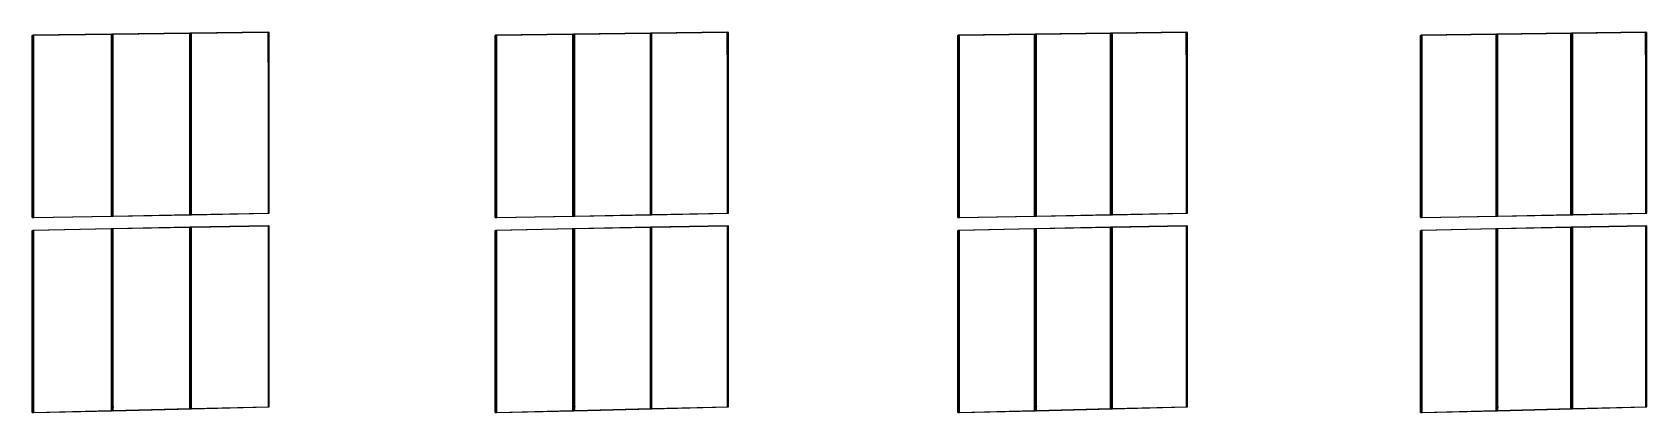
# Model space of a CAD drawing. Header units: inches. Extents: x -3457 to 3579, y -2730 to 2631.
# Drawn here: x 1523 to 2524, y -467 to -232 of the extents above; entities that cross this region are included whole.
import ezdxf

# ---------------------------------------------------------------- set-up
doc = ezdxf.new("R2010")
doc.units = ezdxf.units.IN
doc.header["$MEASUREMENT"] = 0

msp = doc.modelspace()

# ---------------------------------------------------------------- linework, layer by layer
for p, q in [((1522.8, -233.5), (1523.1, -233.4)), ((1522.8, -346.3), (1522.8, -233.5)), ((1522.8, -233.5), (1523.1, -233.5)), ((1571.8, -232.8), (1523.1, -233.4)), ((1523.1, -233.4), (1523.8, -233.5)), ((1523.1, -233.4), (1523.1, -233.5)), ((1523.1, -233.5), (1523.5, -233.5)), ((1523.1, -233.5), (1523.1, -346.3)), ((1523.8, -233.5), (1523.5, -233.5)), ((1523.5, -346.3), (1523.5, -233.5)), ((1571.8, -232.9), (1523.8, -233.5)), ((1523.8, -346.3), (1523.8, -233.5)), ((1571.8, -232.8), (1572.4, -232.9)), ((1571.8, -232.8), (1571.8, -232.9)), ((1571.8, -232.9), (1571.8, -345.4)), ((1572.4, -232.9), (1571.8, -232.9)), ((1572, -345.4), (1572, -232.8)), ((1572, -232.8), (1572.7, -232.9)), ((1620.6, -232.2), (1572.4, -232.8)), ((1572.4, -232.8), (1573, -232.9)), ((1572.4, -232.8), (1572.4, -232.9)), ((1572.4, -232.9), (1572.4, -232.9)), ((1572.4, -345.4), (1572.4, -232.9)), ((1572.4, -232.9), (1572.4, -232.9)), ((1572.4, -232.9), (1572.4, -232.9)), ((1572.4, -232.9), (1572.4, -345.4)), ((1572.7, -345.5), (1572.7, -232.9)), ((1573, -232.9), (1572.7, -232.9)), ((1620.6, -232.3), (1573, -232.9)), ((1573, -345.4), (1573, -232.9)), ((1620.7, -232.2), (1620.6, -232.2)), ((1620.6, -232.3), (1620.6, -232.2)), ((1620.6, -232.2), (1620.7, -232.2)), ((1620.6, -344.5), (1620.6, -232.3)), ((1620.7, -232.3), (1620.6, -232.3)), ((1620.7, -232.2), (1620.7, -232.2)), ((1620.7, -232.2), (1620.7, -232.3)), ((1620.7, -232.2), (1621, -232.2)), ((1620.7, -232.2), (1621.4, -232.3)), ((1620.7, -232.3), (1620.7, -344.5)), ((1621, -232.3), (1620.7, -232.3)), ((1669.1, -231.6), (1621, -232.2)), ((1621, -232.2), (1621.6, -232.3)), ((1621, -232.2), (1621, -232.2)), ((1621, -232.2), (1621, -232.3)), ((1621, -232.2), (1621.3, -232.3)), ((1621, -232.3), (1621, -344.5)), ((1621.3, -232.3), (1621, -232.3)), ((1621.4, -232.3), (1621.3, -232.3)), ((1621.3, -344.5), (1621.3, -232.3)), ((1621.6, -232.3), (1621.4, -232.3)), ((1621.4, -317.2), (1621.4, -232.3)), ((1621.4, -317.2), (1621.6, -232.3)), ((1669.1, -231.7), (1621.6, -232.3)), ((1621.6, -344.5), (1621.6, -232.3)), ((1669.1, -231.6), (1669.7, -231.7)), ((1669.1, -231.6), (1669.1, -231.7)), ((1669.7, -231.7), (1669.1, -231.7)), ((1669.1, -231.7), (1669.1, -343.6)), ((1669.7, -343.7), (1669.1, -231.7)), ((1669.7, -343.7), (1669.7, -231.7)), ((1809.8, -233.5), (1810.1, -233.4)), ((1809.8, -346.3), (1809.8, -233.5)), ((1809.8, -233.5), (1810.1, -233.5)), ((1857.9, -232.8), (1810.1, -233.4)), ((1810.1, -233.4), (1810.8, -233.5)), ((1810.1, -233.4), (1810.1, -233.5)), ((1810.1, -233.5), (1810.5, -233.5)), ((1810.1, -233.5), (1810.1, -346.3)), ((1810.8, -233.5), (1810.5, -233.5)), ((1810.5, -346.3), (1810.5, -233.5)), ((1857.9, -232.9), (1810.8, -233.5)), ((1810.8, -346.3), (1810.8, -233.5)), ((1857.9, -232.8), (1858.5, -232.9)), ((1857.9, -232.8), (1857.9, -232.9)), ((1857.9, -232.9), (1857.9, -345.4)), ((1858.5, -232.9), (1857.9, -232.9)), ((1858.2, -345.4), (1858.2, -232.8)), ((1858.2, -232.8), (1858.9, -232.9)), ((1906.1, -232.2), (1858.5, -232.8)), ((1858.5, -232.8), (1859.3, -232.9)), ((1858.5, -232.8), (1858.5, -232.9)), ((1858.5, -232.9), (1858.7, -232.9)), ((1858.7, -232.9), (1858.5, -232.9)), ((1858.5, -232.9), (1858.5, -232.9)), ((1858.5, -232.9), (1858.5, -345.4)), ((1858.7, -345.4), (1858.7, -232.9)), ((1858.9, -345.5), (1858.9, -232.9)), ((1859.3, -232.9), (1858.9, -232.9)), ((1906.1, -232.3), (1859.3, -232.9)), ((1859.3, -345.4), (1859.3, -232.9)), ((1906.1, -232.2), (1906.1, -232.2)), ((1906.1, -232.3), (1906.1, -232.2)), ((1906.1, -232.2), (1906.1, -232.2)), ((1906.1, -232.2), (1906.1, -232.2)), ((1906.1, -232.2), (1906.1, -232.3)), ((1906.1, -232.2), (1906.4, -232.2)), ((1906.1, -232.2), (1906.9, -232.3)), ((1906.1, -232.3), (1906.1, -344.5)), ((1906.1, -344.5), (1906.1, -232.3)), ((1906.1, -232.3), (1906.1, -232.3)), ((1906.4, -232.3), (1906.1, -232.3)), ((1953.7, -231.6), (1906.4, -232.2)), ((1906.4, -232.2), (1907.1, -232.3)), ((1906.4, -232.2), (1906.4, -232.2)), ((1906.4, -232.2), (1906.4, -232.3)), ((1906.4, -232.2), (1906.8, -232.3)), ((1906.4, -232.3), (1906.4, -344.5)), ((1906.8, -232.3), (1906.4, -232.3)), ((1906.9, -232.3), (1906.8, -232.3)), ((1906.8, -344.5), (1906.8, -232.3)), ((1907.1, -232.3), (1906.9, -232.3)), ((1906.9, -317.2), (1906.9, -232.3)), ((1906.9, -317.2), (1907.1, -232.3)), ((1953.7, -231.7), (1907.1, -232.3)), ((1907.1, -344.5), (1907.1, -232.3)), ((1953.7, -231.6), (1954.5, -231.7)), ((1953.7, -231.6), (1953.7, -231.7)), ((1954.5, -231.7), (1953.7, -231.7)), ((1953.7, -231.7), (1953.7, -343.6)), ((1954.5, -343.7), (1953.7, -231.7)), ((1954.5, -343.7), (1954.5, -231.7)), ((2096.7, -233.5), (2097, -233.4)), ((2096.7, -346.3), (2096.7, -233.5)), ((2096.7, -233.5), (2097, -233.5)), ((2144.1, -232.8), (2097, -233.4)), ((2097, -233.4), (2097.8, -233.5)), ((2097, -233.4), (2097, -233.5)), ((2097, -233.5), (2097.5, -233.5)), ((2097, -233.5), (2097, -346.3)), ((2097.8, -233.5), (2097.5, -233.5)), ((2097.5, -346.3), (2097.5, -233.5)), ((2144.1, -232.9), (2097.8, -233.5)), ((2097.8, -346.3), (2097.8, -233.5)), ((2144.1, -232.8), (2144.7, -232.9)), ((2144.1, -232.8), (2144.1, -232.9)), ((2144.1, -232.9), (2144.1, -345.4)), ((2144.7, -232.9), (2144.1, -232.9)), ((2144.4, -345.4), (2144.4, -232.8)), ((2144.4, -232.8), (2145.2, -232.9)), ((2191.5, -232.2), (2144.7, -232.8)), ((2144.7, -232.8), (2145.5, -232.9)), ((2144.7, -232.8), (2144.7, -232.9)), ((2144.7, -232.9), (2144.9, -232.9)), ((2144.9, -232.9), (2144.7, -232.9)), ((2144.7, -232.9), (2144.7, -232.9)), ((2144.7, -232.9), (2144.7, -345.4)), ((2144.9, -345.4), (2144.9, -232.9)), ((2145.2, -345.5), (2145.2, -232.9)), ((2145.5, -232.9), (2145.2, -232.9)), ((2191.5, -232.3), (2145.5, -232.9)), ((2145.5, -345.4), (2145.5, -232.9)), ((2191.6, -232.2), (2191.5, -232.2)), ((2191.5, -232.3), (2191.5, -232.2)), ((2191.5, -232.2), (2191.6, -232.2)), ((2191.5, -344.5), (2191.5, -232.3)), ((2191.6, -232.3), (2191.5, -232.3)), ((2191.6, -232.2), (2191.6, -232.2)), ((2191.6, -232.2), (2191.6, -232.3)), ((2191.6, -232.2), (2191.8, -232.2)), ((2191.6, -232.2), (2192.4, -232.3)), ((2191.6, -232.3), (2191.6, -344.5)), ((2191.8, -232.3), (2191.6, -232.3)), ((2238.4, -231.6), (2191.8, -232.2)), ((2191.8, -232.2), (2192.6, -232.3)), ((2191.8, -232.2), (2191.8, -232.2)), ((2191.8, -232.2), (2191.8, -232.3)), ((2191.8, -232.2), (2192.3, -232.3)), ((2191.8, -232.3), (2191.8, -344.5)), ((2192.3, -232.3), (2191.8, -232.3)), ((2192.4, -232.3), (2192.3, -232.3)), ((2192.3, -344.5), (2192.3, -232.3)), ((2192.6, -232.3), (2192.4, -232.3)), ((2192.4, -317.2), (2192.4, -232.3)), ((2192.4, -317.2), (2192.6, -232.3)), ((2238.4, -231.7), (2192.6, -232.3)), ((2192.6, -344.5), (2192.6, -232.3)), ((2238.4, -231.6), (2239.2, -231.7)), ((2238.4, -231.6), (2238.4, -231.7)), ((2239.2, -231.7), (2238.4, -231.7)), ((2238.4, -231.7), (2238.4, -343.6)), ((2239.2, -343.7), (2238.4, -231.7)), ((2239.2, -343.7), (2239.2, -231.7)), ((2383.7, -233.5), (2384, -233.4)), ((2383.7, -346.3), (2383.7, -233.5)), ((2383.7, -233.5), (2384, -233.5)), ((2430.3, -232.8), (2384, -233.4)), ((2384, -233.4), (2384.8, -233.5)), ((2384, -233.4), (2384, -233.5)), ((2384, -233.5), (2384.5, -233.5)), ((2384, -233.5), (2384, -346.3)), ((2384.8, -233.5), (2384.5, -233.5)), ((2384.5, -346.3), (2384.5, -233.5)), ((2430.3, -232.9), (2384.8, -233.5)), ((2384.8, -346.3), (2384.8, -233.5)), ((2430.3, -232.8), (2430.9, -232.9)), ((2430.3, -232.8), (2430.3, -232.9)), ((2430.3, -232.9), (2430.3, -345.4)), ((2430.9, -232.9), (2430.3, -232.9)), ((2430.6, -345.4), (2430.6, -232.8)), ((2430.6, -232.8), (2431.4, -232.9)), ((2476.9, -232.2), (2430.9, -232.8)), ((2430.9, -232.8), (2431.7, -232.9)), ((2430.9, -232.8), (2430.9, -232.9)), ((2430.9, -232.9), (2431.2, -232.9)), ((2431.2, -232.9), (2430.9, -232.9)), ((2430.9, -232.9), (2430.9, -232.9)), ((2430.9, -232.9), (2430.9, -345.4)), ((2431.2, -345.4), (2431.2, -232.9)), ((2431.4, -345.5), (2431.4, -232.9)), ((2431.7, -232.9), (2431.4, -232.9)), ((2476.9, -232.3), (2431.7, -232.9)), ((2431.7, -345.4), (2431.7, -232.9)), ((2477, -232.2), (2476.9, -232.2)), ((2476.9, -232.3), (2476.9, -232.2)), ((2476.9, -232.2), (2477, -232.2)), ((2476.9, -344.5), (2476.9, -232.3)), ((2477, -232.3), (2476.9, -232.3)), ((2477, -232.2), (2477, -232.2)), ((2477, -232.2), (2477, -232.3)), ((2477, -232.2), (2477.3, -232.2)), ((2477, -232.2), (2477.8, -232.3)), ((2477, -232.3), (2477, -344.5)), ((2477.3, -232.3), (2477, -232.3)), ((2523.1, -231.6), (2477.3, -232.2)), ((2477.3, -232.2), (2478.1, -232.3)), ((2477.3, -232.2), (2477.3, -232.2)), ((2477.3, -232.2), (2477.3, -232.3)), ((2477.3, -232.2), (2477.8, -232.3)), ((2477.3, -232.3), (2477.3, -344.5)), ((2477.8, -232.3), (2477.3, -232.3)), ((2478.1, -232.3), (2477.8, -232.3)), ((2477.8, -232.3), (2477.8, -232.3)), ((2477.8, -317.2), (2477.8, -232.3)), ((2477.8, -317.2), (2478.1, -232.3)), ((2477.8, -344.5), (2477.8, -232.3)), ((2523.1, -231.7), (2478.1, -232.3)), ((2478.1, -344.5), (2478.1, -232.3)), ((2523.1, -231.6), (2524, -231.7)), ((2523.1, -231.6), (2523.1, -231.7)), ((2524, -231.7), (2523.1, -231.7)), ((2523.1, -231.7), (2523.1, -343.6)), ((2524, -343.7), (2523.1, -231.7)), ((2524, -343.7), (2524, -231.7)), ((1621.3, -344.5), (1621.4, -317.2)), ((1621.4, -344.5), (1621.4, -317.2)), ((1906.8, -344.5), (1906.9, -317.2)), ((1906.9, -344.5), (1906.9, -317.2)), ((2192.3, -344.5), (2192.4, -317.2)), ((2192.4, -344.5), (2192.4, -317.2)), ((2477.8, -344.5), (2477.8, -317.2)), ((2477.8, -344.5), (2477.8, -317.2)), ((1522.8, -346.3), (1523.1, -346.3)), ((1523.5, -346.4), (1522.8, -346.3)), ((1523.1, -346.3), (1523.5, -346.3)), ((1523.1, -346.3), (1523.5, -346.3)), ((1523.5, -346.4), (1523.5, -346.3)), ((1523.5, -346.3), (1523.8, -346.4)), ((1523.5, -346.3), (1523.5, -346.3)), ((1523.5, -346.3), (1523.8, -346.3)), ((1523.8, -346.3), (1571.8, -345.4)), ((1523.8, -346.4), (1572.4, -345.5)), ((1523.8, -346.4), (1523.8, -346.3)), ((1523.8, -346.4), (1523.8, -346.4)), ((1571.8, -345.4), (1572.4, -345.5)), ((1572.7, -345.5), (1572, -345.4)), ((1572, -345.4), (1572.4, -345.4)), ((1572.4, -345.4), (1572.4, -345.4)), ((1572.4, -345.4), (1573, -345.5)), ((1572.4, -345.4), (1572.4, -345.4)), ((1572.4, -345.5), (1572.4, -345.4)), ((1573, -345.5), (1572.4, -345.4)), ((1572.4, -345.4), (1573, -345.4)), ((1572.4, -345.4), (1572.4, -345.4)), ((1572.4, -345.5), (1572.7, -345.5)), ((1573, -345.4), (1620.6, -344.5)), ((1573, -345.5), (1621.3, -344.6)), ((1573, -345.5), (1573, -345.4)), ((1573, -345.5), (1573, -345.5)), ((1621.3, -344.6), (1620.6, -344.5)), ((1620.6, -344.5), (1620.7, -344.5)), ((1620.7, -344.5), (1621.3, -344.6)), ((1620.7, -344.5), (1621.3, -344.6)), ((1620.7, -344.5), (1621, -344.5)), ((1621, -344.5), (1621.3, -344.5)), ((1621, -344.5), (1621.3, -344.5)), ((1621.3, -344.6), (1621.4, -344.6)), ((1621.3, -344.5), (1621.4, -344.5)), ((1621.3, -344.6), (1621.3, -344.6)), ((1621.3, -344.6), (1621.3, -344.5)), ((1621.3, -344.5), (1621.3, -344.5)), ((1621.3, -344.5), (1621.4, -344.5)), ((1621.3, -344.6), (1621.4, -344.6)), ((1621.4, -344.6), (1621.4, -344.5)), ((1621.4, -344.5), (1621.4, -344.5)), ((1621.4, -344.5), (1621.6, -344.6)), ((1621.4, -344.5), (1621.6, -344.5)), ((1621.6, -344.5), (1669.1, -343.6)), ((1621.6, -344.6), (1669.7, -343.7)), ((1621.6, -344.6), (1621.6, -344.5)), ((1621.6, -344.6), (1621.6, -344.6)), ((1669.1, -343.6), (1669.7, -343.7)), ((1809.8, -346.3), (1810.1, -346.3)), ((1810.5, -346.4), (1809.8, -346.3)), ((1810.1, -346.3), (1810.5, -346.3)), ((1810.1, -346.3), (1810.5, -346.3)), ((1810.5, -346.4), (1810.5, -346.3)), ((1810.5, -346.3), (1810.8, -346.4)), ((1810.5, -346.3), (1810.5, -346.3)), ((1810.5, -346.3), (1810.8, -346.3)), ((1810.8, -346.3), (1857.9, -345.4)), ((1810.8, -346.4), (1858.7, -345.5)), ((1810.8, -346.4), (1810.8, -346.3)), ((1810.8, -346.4), (1810.8, -346.4)), ((1857.9, -345.4), (1858.7, -345.5)), ((1858.9, -345.5), (1858.2, -345.4)), ((1858.2, -345.4), (1858.5, -345.4)), ((1858.5, -345.4), (1858.7, -345.4)), ((1858.5, -345.4), (1858.7, -345.4)), ((1858.7, -345.4), (1859.3, -345.5)), ((1859.2, -345.5), (1858.7, -345.4)), ((1858.7, -345.4), (1859.3, -345.4)), ((1858.7, -345.4), (1858.7, -345.4)), ((1858.7, -345.5), (1858.7, -345.4)), ((1858.7, -345.5), (1858.9, -345.5)), ((1859.2, -345.5), (1859.3, -345.5)), ((1859.3, -345.4), (1906.1, -344.5)), ((1859.3, -345.5), (1906.8, -344.6)), ((1859.3, -345.5), (1859.3, -345.4)), ((1906.8, -344.6), (1906.1, -344.5)), ((1906.1, -344.5), (1906.1, -344.5)), ((1906.1, -344.5), (1906.8, -344.6)), ((1906.1, -344.5), (1906.8, -344.6)), ((1906.1, -344.5), (1906.4, -344.5)), ((1906.4, -344.5), (1906.8, -344.5)), ((1906.4, -344.5), (1906.8, -344.5)), ((1906.8, -344.6), (1906.9, -344.6)), ((1906.8, -344.5), (1906.9, -344.5)), ((1906.8, -344.6), (1906.8, -344.6)), ((1906.8, -344.6), (1906.8, -344.5)), ((1906.8, -344.5), (1906.8, -344.5)), ((1906.8, -344.5), (1906.9, -344.5)), ((1906.8, -344.6), (1906.9, -344.6)), ((1906.9, -344.6), (1906.9, -344.5)), ((1906.9, -344.5), (1906.9, -344.5)), ((1906.9, -344.5), (1907.1, -344.6)), ((1906.9, -344.5), (1907.1, -344.5)), ((1907.1, -344.5), (1953.7, -343.6)), ((1907.1, -344.6), (1954.5, -343.7)), ((1907.1, -344.6), (1907.1, -344.5)), ((1907.1, -344.6), (1907.1, -344.6)), ((1953.7, -343.6), (1954.5, -343.7)), ((2096.7, -346.3), (2097, -346.3)), ((2097.5, -346.4), (2096.7, -346.3)), ((2097, -346.3), (2097.5, -346.4)), ((2097, -346.3), (2097.5, -346.3)), ((2097.5, -346.4), (2097.5, -346.3)), ((2097.5, -346.3), (2097.8, -346.3)), ((2097.5, -346.4), (2097.5, -346.4)), ((2097.5, -346.4), (2097.8, -346.4)), ((2097.7, -346.4), (2097.8, -346.4)), ((2097.8, -346.3), (2144.1, -345.4)), ((2097.8, -346.4), (2144.9, -345.5)), ((2097.8, -346.4), (2097.8, -346.3)), ((2144.1, -345.4), (2144.9, -345.5)), ((2145.2, -345.5), (2144.4, -345.4)), ((2144.4, -345.4), (2144.7, -345.4)), ((2144.7, -345.4), (2144.9, -345.4)), ((2144.7, -345.4), (2144.9, -345.4)), ((2144.9, -345.4), (2145.5, -345.5)), ((2145.4, -345.5), (2144.9, -345.4)), ((2144.9, -345.4), (2145.5, -345.4)), ((2144.9, -345.4), (2144.9, -345.4)), ((2144.9, -345.5), (2144.9, -345.4)), ((2144.9, -345.5), (2145.2, -345.5)), ((2145.4, -345.5), (2145.5, -345.5)), ((2145.5, -345.4), (2191.5, -344.5)), ((2145.5, -345.5), (2192.3, -344.6)), ((2145.5, -345.5), (2145.5, -345.4)), ((2192.3, -344.6), (2191.5, -344.5)), ((2191.5, -344.5), (2191.6, -344.5)), ((2191.6, -344.5), (2192.3, -344.6)), ((2191.6, -344.5), (2192.3, -344.6)), ((2191.6, -344.5), (2191.8, -344.5)), ((2191.8, -344.5), (2192.3, -344.5)), ((2191.8, -344.5), (2192.3, -344.5)), ((2192.3, -344.5), (2192.4, -344.5)), ((2192.3, -344.6), (2192.3, -344.5)), ((2192.3, -344.5), (2192.3, -344.5)), ((2192.3, -344.5), (2192.4, -344.5)), ((2192.3, -344.6), (2192.4, -344.6)), ((2192.3, -344.6), (2192.4, -344.6)), ((2192.3, -344.6), (2192.3, -344.6)), ((2192.4, -344.6), (2192.4, -344.5)), ((2192.4, -344.5), (2192.4, -344.5)), ((2192.4, -344.5), (2192.6, -344.6)), ((2192.4, -344.5), (2192.6, -344.5)), ((2192.5, -344.6), (2192.6, -344.6)), ((2192.6, -344.5), (2238.4, -343.6)), ((2192.6, -344.6), (2239.2, -343.7)), ((2192.6, -344.6), (2192.6, -344.5)), ((2238.4, -343.6), (2239.2, -343.7)), ((2383.7, -346.3), (2384, -346.3)), ((2384.5, -346.4), (2383.7, -346.3)), ((2384, -346.3), (2384.5, -346.4)), ((2384, -346.3), (2384.5, -346.3)), ((2384.5, -346.4), (2384.5, -346.3)), ((2384.5, -346.3), (2384.8, -346.3)), ((2384.5, -346.4), (2384.5, -346.4)), ((2384.5, -346.4), (2384.8, -346.4)), ((2384.7, -346.4), (2384.8, -346.4)), ((2384.8, -346.3), (2430.3, -345.4)), ((2384.8, -346.4), (2431.2, -345.5)), ((2384.8, -346.4), (2384.8, -346.3)), ((2430.3, -345.4), (2431.2, -345.5)), ((2431.4, -345.5), (2430.6, -345.4)), ((2430.6, -345.4), (2430.9, -345.4)), ((2430.9, -345.4), (2431.2, -345.4)), ((2430.9, -345.4), (2431.2, -345.4)), ((2431.2, -345.4), (2431.7, -345.5)), ((2431.7, -345.5), (2431.2, -345.4)), ((2431.2, -345.4), (2431.7, -345.4)), ((2431.2, -345.4), (2431.2, -345.4)), ((2431.2, -345.5), (2431.2, -345.4)), ((2431.2, -345.5), (2431.4, -345.5)), ((2431.7, -345.4), (2476.9, -344.5)), ((2431.7, -345.5), (2477.8, -344.6)), ((2431.7, -345.5), (2431.7, -345.4)), ((2431.7, -345.5), (2431.7, -345.5)), ((2477.8, -344.6), (2476.9, -344.5)), ((2476.9, -344.5), (2477, -344.5)), ((2477, -344.5), (2477.8, -344.6)), ((2477, -344.5), (2477.8, -344.6)), ((2477, -344.5), (2477.3, -344.5)), ((2477.3, -344.5), (2477.8, -344.5)), ((2477.3, -344.5), (2477.8, -344.5)), ((2477.8, -344.6), (2477.8, -344.5)), ((2477.8, -344.5), (2477.8, -344.5)), ((2477.8, -344.5), (2477.8, -344.5)), ((2477.8, -344.5), (2478.1, -344.6)), ((2477.8, -344.6), (2477.8, -344.5)), ((2477.8, -344.5), (2477.8, -344.5)), ((2477.8, -344.5), (2477.8, -344.5)), ((2477.8, -344.5), (2478.1, -344.5)), ((2477.8, -344.6), (2477.8, -344.6)), ((2477.8, -344.6), (2477.8, -344.6)), ((2477.8, -344.6), (2477.8, -344.6)), ((2478, -344.6), (2478.1, -344.6)), ((2478.1, -344.5), (2523.1, -343.6)), ((2478.1, -344.6), (2524, -343.7)), ((2478.1, -344.6), (2478.1, -344.5)), ((2523.1, -343.6), (2524, -343.7)), ((1522.8, -467.1), (1522.8, -354.3)), ((1522.8, -354.3), (1523.1, -354.3)), ((1571.8, -353.3), (1523.1, -354.3)), ((1523.1, -354.3), (1523.8, -354.3)), ((1523.1, -354.3), (1523.1, -354.3)), ((1523.1, -354.3), (1523.1, -467.1)), ((1523.1, -354.3), (1523.5, -354.3)), ((1523.8, -354.3), (1523.5, -354.3)), ((1523.5, -467.1), (1523.5, -354.3)), ((1571.8, -353.4), (1523.8, -354.3)), ((1523.8, -467.1), (1523.8, -354.3)), ((1571.8, -353.3), (1571.8, -353.4)), ((1571.8, -353.3), (1572, -353.4)), ((1572, -353.3), (1571.8, -353.3)), ((1571.8, -353.4), (1571.8, -465.9)), ((1572, -353.4), (1571.8, -353.4)), ((1572.4, -353.3), (1572, -353.3)), ((1572, -353.3), (1572.4, -353.4)), ((1572, -353.4), (1572, -353.3)), ((1572, -465.9), (1572, -353.4)), ((1572, -353.4), (1572, -353.4)), ((1572, -353.4), (1572.4, -353.4)), ((1572.4, -353.4), (1572, -353.4)), ((1620.6, -352.4), (1572.4, -353.3)), ((1572.4, -353.3), (1573, -353.4)), ((1572.4, -353.3), (1572.4, -353.4)), ((1572.4, -353.4), (1572.7, -353.4)), ((1572.4, -353.4), (1572.4, -465.9)), ((1572.4, -353.4), (1572.4, -353.4)), ((1572.4, -465.9), (1572.4, -353.4)), ((1572.4, -353.4), (1572.4, -353.4)), ((1572.4, -353.4), (1572.4, -353.4)), ((1572.4, -353.4), (1572.4, -353.4)), ((1573, -353.4), (1572.7, -353.4)), ((1572.7, -464.8), (1572.7, -353.4)), ((1620.6, -352.5), (1573, -353.4)), ((1573, -463.4), (1573, -353.4)), ((1620.7, -352.4), (1620.6, -352.4)), ((1620.6, -352.5), (1620.6, -352.4)), ((1620.6, -352.4), (1620.7, -352.4)), ((1620.6, -464.7), (1620.6, -352.5)), ((1620.7, -352.5), (1620.6, -352.5)), ((1621, -352.4), (1620.7, -352.4)), ((1620.7, -352.4), (1620.7, -352.4)), ((1620.7, -352.4), (1621, -352.4)), ((1620.7, -352.4), (1620.7, -352.5)), ((1620.7, -352.4), (1621, -352.4)), ((1620.7, -352.5), (1620.7, -464.7)), ((1621, -352.5), (1620.7, -352.5)), ((1669.1, -351.5), (1621, -352.4)), ((1669.1, -351.6), (1621, -352.4)), ((1621, -352.4), (1621.6, -352.5)), ((1621, -352.4), (1621.4, -352.5)), ((1621, -352.4), (1621.3, -352.5)), ((1621, -352.4), (1621, -352.4)), ((1621, -352.4), (1621, -352.4)), ((1621, -352.4), (1621, -352.5)), ((1621, -352.5), (1621, -464.7)), ((1621.3, -352.5), (1621, -352.5)), ((1621.4, -352.5), (1621.3, -352.5)), ((1621.3, -464.7), (1621.3, -352.5)), ((1621.6, -352.5), (1621.4, -352.5)), ((1621.4, -464.7), (1621.4, -352.5)), ((1669.1, -351.6), (1621.6, -352.5)), ((1621.6, -464.7), (1621.6, -352.5)), ((1669.1, -351.5), (1669.7, -351.5)), ((1669.1, -351.5), (1669.1, -351.6)), ((1669.7, -351.5), (1669.1, -351.6)), ((1669.1, -351.6), (1669.1, -463.5)), ((1669.7, -463.5), (1669.7, -351.5)), ((1809.8, -467.1), (1809.8, -354.3)), ((1809.8, -354.3), (1810.1, -354.3)), ((1857.9, -353.3), (1810.1, -354.3)), ((1810.1, -354.3), (1810.8, -354.3)), ((1810.1, -354.3), (1810.1, -354.3)), ((1810.1, -354.3), (1810.1, -467.1)), ((1810.1, -354.3), (1810.5, -354.3)), ((1810.8, -354.3), (1810.5, -354.3)), ((1810.5, -467.1), (1810.5, -354.3)), ((1857.9, -353.4), (1810.8, -354.3)), ((1810.8, -467.1), (1810.8, -354.3)), ((1857.9, -353.3), (1857.9, -353.4)), ((1857.9, -353.3), (1858.2, -353.4)), ((1858.2, -353.3), (1857.9, -353.3)), ((1857.9, -353.4), (1857.9, -465.9)), ((1858.2, -353.4), (1857.9, -353.4)), ((1858.5, -353.3), (1858.2, -353.3)), ((1858.2, -353.4), (1858.2, -353.3)), ((1858.2, -353.3), (1858.5, -353.4)), ((1858.2, -465.9), (1858.2, -353.4)), ((1858.2, -353.4), (1858.2, -353.4)), ((1858.2, -353.4), (1858.5, -353.4)), ((1858.5, -353.4), (1858.2, -353.4)), ((1906.1, -352.4), (1858.5, -353.3)), ((1858.5, -353.3), (1859.3, -353.4)), ((1858.5, -353.3), (1858.5, -353.4)), ((1858.5, -353.4), (1858.9, -353.4)), ((1858.5, -353.4), (1858.5, -353.4)), ((1858.5, -353.4), (1858.7, -353.4)), ((1858.5, -353.4), (1858.5, -353.4)), ((1858.5, -353.4), (1858.5, -465.9)), ((1858.7, -353.4), (1858.5, -353.4)), ((1858.7, -465.9), (1858.7, -353.4)), ((1859.3, -353.4), (1858.9, -353.4)), ((1858.9, -464.8), (1858.9, -353.4)), ((1906.1, -352.5), (1859.3, -353.4)), ((1859.3, -463.4), (1859.3, -353.4)), ((1906.1, -352.4), (1906.1, -352.4)), ((1906.4, -352.4), (1906.1, -352.4)), ((1906.1, -352.5), (1906.1, -352.4)), ((1906.1, -352.4), (1906.1, -352.4)), ((1906.1, -352.4), (1906.4, -352.4)), ((1906.1, -352.4), (1906.1, -352.4)), ((1906.1, -352.4), (1906.1, -352.5)), ((1906.1, -352.4), (1906.4, -352.4)), ((1906.1, -352.5), (1906.1, -464.7)), ((1906.1, -464.7), (1906.1, -352.5)), ((1906.1, -352.5), (1906.1, -352.5)), ((1906.4, -352.5), (1906.1, -352.5)), ((1953.7, -351.5), (1906.4, -352.4)), ((1953.7, -351.6), (1906.4, -352.4)), ((1906.4, -352.4), (1907.1, -352.5)), ((1906.4, -352.4), (1906.9, -352.5)), ((1906.4, -352.4), (1906.8, -352.5)), ((1906.4, -352.4), (1906.4, -352.4)), ((1906.4, -352.4), (1906.4, -352.4)), ((1906.4, -352.4), (1906.4, -352.5)), ((1906.4, -352.5), (1906.4, -464.7)), ((1906.8, -352.5), (1906.4, -352.5)), ((1906.9, -352.5), (1906.8, -352.5)), ((1906.8, -464.7), (1906.8, -352.5)), ((1907.1, -352.5), (1906.9, -352.5)), ((1906.9, -464.7), (1906.9, -352.5)), ((1953.7, -351.6), (1907.1, -352.5)), ((1907.1, -464.7), (1907.1, -352.5)), ((1953.7, -351.5), (1954.5, -351.5)), ((1953.7, -351.5), (1953.7, -351.6)), ((1954.5, -351.5), (1953.7, -351.6)), ((1953.7, -351.6), (1953.7, -463.5)), ((1954.5, -463.5), (1954.5, -351.5)), ((2096.7, -467.1), (2096.7, -354.3)), ((2096.7, -354.3), (2097, -354.3)), ((2144.1, -353.3), (2097, -354.3)), ((2097, -354.3), (2097.8, -354.3)), ((2097, -354.3), (2097, -354.3)), ((2097, -354.3), (2097, -467.1)), ((2097, -354.3), (2097.5, -354.3)), ((2097.8, -354.3), (2097.5, -354.3)), ((2097.5, -467.1), (2097.5, -354.3)), ((2144.1, -353.4), (2097.8, -354.3)), ((2097.8, -467.1), (2097.8, -354.3)), ((2144.1, -353.3), (2144.1, -353.4)), ((2144.1, -353.3), (2144.4, -353.4)), ((2144.4, -353.3), (2144.1, -353.3)), ((2144.1, -353.4), (2144.1, -465.9)), ((2144.4, -353.4), (2144.1, -353.4)), ((2144.7, -353.3), (2144.4, -353.3)), ((2144.4, -353.3), (2144.7, -353.4)), ((2144.4, -353.4), (2144.4, -353.3)), ((2144.4, -465.9), (2144.4, -353.4)), ((2144.4, -353.4), (2144.4, -353.4)), ((2144.4, -353.4), (2144.7, -353.4)), ((2144.7, -353.4), (2144.4, -353.4)), ((2191.5, -352.4), (2144.7, -353.3)), ((2144.7, -353.3), (2145.5, -353.4)), ((2144.7, -353.3), (2144.7, -353.4)), ((2144.7, -353.4), (2144.7, -465.9)), ((2144.7, -353.4), (2145.2, -353.4)), ((2144.7, -353.4), (2144.7, -353.4)), ((2144.7, -353.4), (2144.9, -353.4)), ((2144.7, -353.4), (2144.7, -353.4)), ((2144.9, -353.4), (2144.7, -353.4)), ((2144.9, -465.9), (2144.9, -353.4)), ((2145.5, -353.4), (2145.2, -353.4)), ((2145.2, -464.8), (2145.2, -353.4)), ((2191.5, -352.5), (2145.5, -353.4)), ((2145.5, -463.4), (2145.5, -353.4)), ((2191.6, -352.4), (2191.5, -352.4)), ((2191.5, -352.5), (2191.5, -352.4)), ((2191.5, -352.4), (2191.6, -352.4)), ((2191.5, -464.7), (2191.5, -352.5)), ((2191.6, -352.5), (2191.5, -352.5)), ((2191.8, -352.4), (2191.6, -352.4)), ((2191.6, -352.4), (2191.6, -352.4)), ((2191.6, -352.4), (2191.8, -352.4)), ((2191.6, -352.4), (2191.6, -352.5)), ((2191.6, -352.4), (2191.8, -352.4)), ((2191.6, -352.5), (2191.6, -464.7)), ((2191.8, -352.5), (2191.6, -352.5)), ((2238.4, -351.5), (2191.8, -352.4)), ((2238.4, -351.6), (2191.8, -352.4)), ((2191.8, -352.4), (2192.6, -352.5)), ((2191.8, -352.4), (2192.4, -352.5)), ((2191.8, -352.4), (2192.3, -352.5)), ((2191.8, -352.4), (2191.8, -352.4)), ((2191.8, -352.4), (2191.8, -352.4)), ((2191.8, -352.4), (2191.8, -352.5)), ((2191.8, -352.5), (2191.8, -464.7)), ((2192.3, -352.5), (2191.8, -352.5)), ((2192.4, -352.5), (2192.3, -352.5)), ((2192.3, -464.7), (2192.3, -352.5)), ((2192.6, -352.5), (2192.4, -352.5)), ((2192.4, -464.7), (2192.4, -352.5)), ((2238.4, -351.6), (2192.6, -352.5)), ((2192.6, -464.7), (2192.6, -352.5)), ((2238.4, -351.5), (2239.2, -351.5)), ((2239.2, -351.5), (2238.4, -351.6)), ((2238.4, -351.5), (2238.4, -351.6)), ((2238.4, -351.6), (2238.4, -463.5)), ((2239.2, -463.5), (2239.2, -351.5)), ((2383.7, -467.1), (2383.7, -354.3)), ((2383.7, -354.3), (2384, -354.3)), ((2430.3, -353.3), (2384, -354.3)), ((2384, -354.3), (2384.8, -354.3)), ((2384, -354.3), (2384, -354.3)), ((2384, -354.3), (2384, -467.1)), ((2384, -354.3), (2384.5, -354.3)), ((2384.8, -354.3), (2384.5, -354.3)), ((2384.5, -467.1), (2384.5, -354.3)), ((2430.3, -353.4), (2384.8, -354.3)), ((2384.8, -467.1), (2384.8, -354.3)), ((2430.3, -353.3), (2430.3, -353.4)), ((2430.3, -353.3), (2430.6, -353.4)), ((2430.6, -353.3), (2430.3, -353.3)), ((2430.3, -353.4), (2430.3, -465.9)), ((2430.6, -353.4), (2430.3, -353.4)), ((2430.9, -353.3), (2430.6, -353.3)), ((2430.6, -353.4), (2430.6, -353.3)), ((2430.6, -353.3), (2430.9, -353.4)), ((2430.6, -465.9), (2430.6, -353.4)), ((2430.6, -353.4), (2430.6, -353.4)), ((2430.6, -353.4), (2430.9, -353.4)), ((2430.9, -353.4), (2430.6, -353.4)), ((2476.9, -352.4), (2430.9, -353.3)), ((2430.9, -353.3), (2431.7, -353.4)), ((2430.9, -353.3), (2430.9, -353.4)), ((2430.9, -353.4), (2431.4, -353.4)), ((2430.9, -353.4), (2430.9, -353.4)), ((2430.9, -353.4), (2430.9, -353.4)), ((2430.9, -353.4), (2430.9, -465.9)), ((2430.9, -353.4), (2431.2, -353.4)), ((2431.2, -353.4), (2430.9, -353.4)), ((2431.2, -465.9), (2431.2, -353.4)), ((2431.7, -353.4), (2431.4, -353.4)), ((2431.4, -464.8), (2431.4, -353.4)), ((2476.9, -352.5), (2431.7, -353.4)), ((2431.7, -463.4), (2431.7, -353.4)), ((2477, -352.4), (2476.9, -352.4)), ((2476.9, -352.5), (2476.9, -352.4)), ((2476.9, -352.4), (2477, -352.4)), ((2476.9, -464.7), (2476.9, -352.5)), ((2477, -352.5), (2476.9, -352.5)), ((2477.3, -352.4), (2477, -352.4)), ((2477, -352.4), (2477, -352.4)), ((2477, -352.4), (2477.3, -352.4)), ((2477, -352.4), (2477, -352.5)), ((2477, -352.4), (2477.3, -352.4)), ((2477, -352.5), (2477, -464.7)), ((2477.3, -352.5), (2477, -352.5)), ((2523.1, -351.5), (2477.3, -352.4)), ((2523.1, -351.6), (2477.3, -352.4)), ((2477.3, -352.4), (2478.1, -352.5)), ((2477.3, -352.4), (2477.8, -352.5)), ((2477.3, -352.4), (2477.8, -352.5)), ((2477.3, -352.4), (2477.3, -352.4)), ((2477.3, -352.4), (2477.3, -352.4)), ((2477.3, -352.4), (2477.3, -352.5)), ((2477.3, -352.5), (2477.3, -464.7)), ((2477.8, -352.5), (2477.3, -352.5)), ((2477.8, -352.5), (2477.8, -352.5)), ((2478.1, -352.5), (2477.8, -352.5)), ((2477.8, -464.7), (2477.8, -352.5)), ((2477.8, -464.7), (2477.8, -352.5)), ((2523.1, -351.6), (2478.1, -352.5)), ((2478.1, -464.7), (2478.1, -352.5)), ((2523.1, -351.5), (2524, -351.5)), ((2524, -351.5), (2523.1, -351.6)), ((2523.1, -351.5), (2523.1, -351.6)), ((2523.1, -351.6), (2523.1, -463.5)), ((2524, -463.5), (2524, -351.5)), ((1523.5, -467.2), (1522.8, -467.1)), ((1522.8, -467.1), (1523.1, -467.1)), ((1523.1, -467.1), (1523.5, -467.1)), ((1523.1, -467.1), (1523.5, -467.2)), ((1523.5, -467.1), (1523.8, -467.1)), ((1523.5, -467.2), (1523.5, -467.1)), ((1523.8, -467.2), (1523.5, -467.2)), ((1523.5, -467.2), (1523.5, -467.2)), ((1523.5, -467.2), (1523.8, -467.2)), ((1523.8, -467.1), (1571.8, -465.9)), ((1523.8, -467.2), (1572.4, -466)), ((1523.8, -467.2), (1523.8, -467.1)), ((1523.8, -467.2), (1523.8, -467.2)), ((1571.8, -465.9), (1572.4, -466)), ((1572, -465.9), (1572.4, -465.9)), ((1572.7, -466), (1572, -465.9)), ((1572.7, -464.8), (1572.4, -466)), ((1572.4, -466), (1572.4, -465.9)), ((1572.4, -465.9), (1572.4, -465.9)), ((1572.4, -465.9), (1573, -466)), ((1572.4, -465.9), (1572.4, -465.9)), ((1572.4, -465.9), (1572.4, -465.9)), ((1572.4, -465.9), (1573, -465.9)), ((1573, -463.4), (1572.7, -464.8)), ((1572.7, -466), (1572.7, -464.8)), ((1573, -465.9), (1573, -463.4)), ((1573, -465.9), (1620.6, -464.7)), ((1573, -466), (1621.3, -464.8)), ((1573, -466), (1573, -465.9)), ((1573, -466), (1573, -466)), ((1620.6, -464.7), (1620.7, -464.7)), ((1621.3, -464.8), (1620.6, -464.7)), ((1620.7, -464.7), (1621, -464.7)), ((1620.7, -464.7), (1621.3, -464.8)), ((1621, -464.7), (1621.3, -464.7)), ((1621, -464.7), (1621.3, -464.7)), ((1621.3, -464.8), (1621.3, -464.7)), ((1621.3, -464.7), (1621.4, -464.7)), ((1621.3, -464.7), (1621.4, -464.7)), ((1621.3, -464.7), (1621.3, -464.7)), ((1621.3, -464.8), (1621.4, -464.8)), ((1621.3, -464.8), (1621.3, -464.8)), ((1621.3, -464.8), (1621.4, -464.8)), ((1621.4, -464.8), (1621.4, -464.7)), ((1621.4, -464.7), (1621.4, -464.7)), ((1621.4, -464.7), (1621.6, -464.8)), ((1621.4, -464.7), (1621.6, -464.7)), ((1621.6, -464.8), (1621.4, -464.8)), ((1621.6, -464.8), (1669.7, -463.5)), ((1621.6, -464.7), (1669.1, -463.5)), ((1621.6, -464.8), (1621.6, -464.7)), ((1669.1, -463.5), (1669.7, -463.5)), ((1810.5, -467.2), (1809.8, -467.1)), ((1809.8, -467.1), (1810.1, -467.1)), ((1810.1, -467.1), (1810.5, -467.1)), ((1810.1, -467.1), (1810.5, -467.2)), ((1810.5, -467.1), (1810.8, -467.1)), ((1810.5, -467.2), (1810.5, -467.1)), ((1810.8, -467.2), (1810.5, -467.2)), ((1810.5, -467.2), (1810.5, -467.2)), ((1810.5, -467.2), (1810.8, -467.2)), ((1810.8, -467.1), (1857.9, -465.9)), ((1810.8, -467.2), (1858.7, -466)), ((1810.8, -467.2), (1810.8, -467.1)), ((1810.8, -467.2), (1810.8, -467.2)), ((1857.9, -465.9), (1858.7, -466)), ((1858.2, -465.9), (1858.5, -465.9)), ((1858.9, -466), (1858.2, -465.9)), ((1858.5, -465.9), (1858.7, -465.9)), ((1858.5, -465.9), (1858.7, -465.9)), ((1858.9, -464.8), (1858.7, -466)), ((1858.7, -465.9), (1859.3, -466)), ((1858.7, -466), (1858.7, -465.9)), ((1858.7, -465.9), (1858.7, -465.9)), ((1858.7, -465.9), (1859.3, -465.9)), ((1859.3, -463.4), (1858.9, -464.8)), ((1858.9, -466), (1858.9, -464.8)), ((1859.2, -466), (1859.3, -466)), ((1859.3, -465.9), (1859.3, -463.4)), ((1859.3, -465.9), (1906.1, -464.7)), ((1859.3, -466), (1906.8, -464.8)), ((1859.3, -466), (1859.3, -465.9)), ((1906.1, -464.7), (1906.1, -464.7)), ((1906.1, -464.7), (1906.4, -464.7)), ((1906.8, -464.8), (1906.1, -464.7)), ((1906.1, -464.7), (1906.8, -464.8)), ((1906.4, -464.7), (1906.8, -464.7)), ((1906.4, -464.7), (1906.8, -464.7)), ((1906.8, -464.7), (1906.9, -464.7)), ((1906.8, -464.7), (1906.9, -464.7)), ((1906.8, -464.8), (1906.8, -464.7)), ((1906.8, -464.7), (1906.8, -464.7)), ((1906.8, -464.8), (1906.9, -464.8)), ((1906.8, -464.8), (1906.9, -464.8)), ((1906.8, -464.8), (1906.8, -464.8)), ((1906.9, -464.8), (1906.9, -464.7)), ((1906.9, -464.7), (1906.9, -464.7)), ((1906.9, -464.7), (1907.1, -464.8)), ((1906.9, -464.7), (1907.1, -464.7)), ((1907.1, -464.8), (1906.9, -464.8)), ((1907.1, -464.8), (1954.5, -463.5)), ((1907.1, -464.7), (1953.7, -463.5)), ((1907.1, -464.8), (1907.1, -464.7)), ((1953.7, -463.5), (1954.5, -463.5)), ((2097.5, -467.2), (2096.7, -467.1)), ((2096.7, -467.1), (2097, -467.1)), ((2097, -467.1), (2097.5, -467.1)), ((2097, -467.1), (2097.5, -467.2)), ((2097.5, -467.1), (2097.8, -467.1)), ((2097.5, -467.2), (2097.5, -467.1)), ((2097.7, -467.2), (2097.5, -467.2)), ((2097.5, -467.2), (2097.8, -467.2)), ((2097.5, -467.2), (2097.5, -467.2)), ((2097.8, -467.2), (2097.7, -467.2)), ((2097.8, -467.1), (2144.1, -465.9)), ((2097.8, -467.2), (2144.9, -466)), ((2097.8, -467.2), (2097.8, -467.1)), ((2144.1, -465.9), (2144.9, -466)), ((2144.4, -465.9), (2144.7, -465.9)), ((2145.2, -466), (2144.4, -465.9)), ((2144.7, -465.9), (2144.9, -465.9)), ((2144.7, -465.9), (2144.9, -465.9)), ((2145.2, -464.8), (2144.9, -466)), ((2144.9, -466), (2144.9, -465.9)), ((2144.9, -465.9), (2145.5, -466)), ((2144.9, -465.9), (2144.9, -465.9)), ((2144.9, -465.9), (2145.5, -465.9)), ((2145.5, -463.4), (2145.2, -464.8)), ((2145.2, -466), (2145.2, -464.8)), ((2145.4, -466), (2145.5, -466)), ((2145.5, -465.9), (2145.5, -463.4)), ((2145.5, -465.9), (2191.5, -464.7)), ((2145.5, -466), (2192.3, -464.8)), ((2145.5, -466), (2145.5, -465.9)), ((2191.5, -464.7), (2191.6, -464.7)), ((2192.3, -464.8), (2191.5, -464.7)), ((2191.6, -464.7), (2191.8, -464.7)), ((2191.6, -464.7), (2192.3, -464.8)), ((2191.8, -464.7), (2192.3, -464.7)), ((2191.8, -464.7), (2192.3, -464.7)), ((2192.3, -464.8), (2192.3, -464.7)), ((2192.3, -464.7), (2192.4, -464.7)), ((2192.3, -464.7), (2192.4, -464.7)), ((2192.3, -464.7), (2192.3, -464.7)), ((2192.3, -464.8), (2192.4, -464.8)), ((2192.3, -464.8), (2192.3, -464.8)), ((2192.3, -464.8), (2192.4, -464.8)), ((2192.4, -464.8), (2192.4, -464.7)), ((2192.4, -464.7), (2192.4, -464.7)), ((2192.4, -464.7), (2192.6, -464.8)), ((2192.4, -464.7), (2192.6, -464.7)), ((2192.6, -464.8), (2192.4, -464.8)), ((2192.6, -464.8), (2239.2, -463.5)), ((2192.6, -464.7), (2238.4, -463.5)), ((2192.6, -464.8), (2192.6, -464.7)), ((2238.4, -463.5), (2239.2, -463.5)), ((2384.5, -467.2), (2383.7, -467.1)), ((2383.7, -467.1), (2384, -467.1)), ((2384, -467.1), (2384.5, -467.1)), ((2384, -467.1), (2384.5, -467.2)), ((2384.5, -467.1), (2384.8, -467.1)), ((2384.5, -467.2), (2384.5, -467.1)), ((2384.7, -467.2), (2384.5, -467.2)), ((2384.5, -467.2), (2384.8, -467.2)), ((2384.5, -467.2), (2384.5, -467.2)), ((2384.8, -467.2), (2384.7, -467.2)), ((2384.8, -467.1), (2430.3, -465.9)), ((2384.8, -467.2), (2431.2, -466)), ((2384.8, -467.2), (2384.8, -467.1)), ((2430.3, -465.9), (2431.2, -466)), ((2430.6, -465.9), (2430.9, -465.9)), ((2431.4, -466), (2430.6, -465.9)), ((2430.9, -465.9), (2431.2, -465.9)), ((2430.9, -465.9), (2431.2, -465.9)), ((2431.4, -464.8), (2431.2, -466)), ((2431.2, -466), (2431.2, -465.9)), ((2431.2, -465.9), (2431.7, -466)), ((2431.2, -465.9), (2431.2, -465.9)), ((2431.2, -465.9), (2431.7, -465.9)), ((2431.7, -463.4), (2431.4, -464.8)), ((2431.4, -466), (2431.4, -464.8)), ((2431.7, -465.9), (2431.7, -463.4)), ((2431.7, -465.9), (2476.9, -464.7)), ((2431.7, -466), (2477.8, -464.8)), ((2431.7, -466), (2431.7, -465.9)), ((2431.7, -466), (2431.7, -466)), ((2476.9, -464.7), (2477, -464.7)), ((2477.8, -464.8), (2476.9, -464.7)), ((2477, -464.7), (2477.3, -464.7)), ((2477, -464.7), (2477.8, -464.8)), ((2477.3, -464.7), (2477.8, -464.7)), ((2477.3, -464.7), (2477.8, -464.7)), ((2477.8, -464.8), (2477.8, -464.7)), ((2477.8, -464.7), (2477.8, -464.7)), ((2477.8, -464.8), (2477.8, -464.7)), ((2477.8, -464.7), (2477.8, -464.7)), ((2477.8, -464.7), (2477.8, -464.7)), ((2477.8, -464.7), (2478.1, -464.8)), ((2477.8, -464.7), (2477.8, -464.7)), ((2477.8, -464.7), (2478.1, -464.7)), ((2477.8, -464.8), (2477.8, -464.8)), ((2477.8, -464.8), (2477.8, -464.8)), ((2477.8, -464.8), (2477.8, -464.8)), ((2478.1, -464.8), (2477.8, -464.8)), ((2478.1, -464.8), (2524, -463.5)), ((2478.1, -464.7), (2523.1, -463.5)), ((2478.1, -464.8), (2478.1, -464.7)), ((2523.1, -463.5), (2524, -463.5))]:
    msp.add_line(p, q)

doc.saveas('drawing.dxf')
